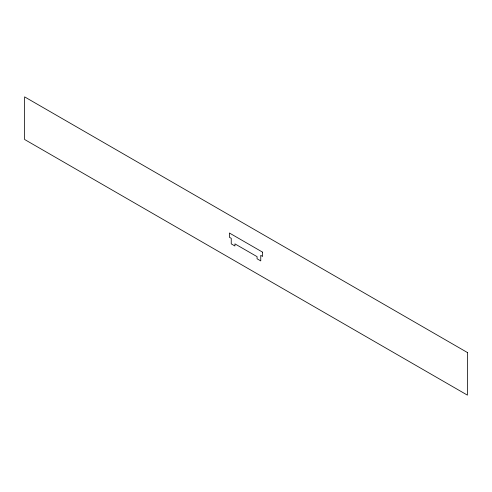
<?xml version="1.0" encoding="UTF-8"?>
<svg xmlns="http://www.w3.org/2000/svg" width="492" height="492" viewBox="0 0 492 492"><rect width="100%" height="100%" fill="white"/><g stroke="black" fill="none" stroke-linecap="round" stroke-linejoin="round"><path stroke-width="0.74" d="M467.4 352.518L24.6 96.869L24.6 139.482L467.4 395.131L467.4 352.518M262.605 252.181L229.395 233.005L229.395 237.267L231.24 238.331L231.24 243.872L234.93 246L234.93 243.872L257.07 256.652L257.07 258.78L260.76 260.914L260.76 255.373L262.605 256.437L262.605 252.181"/></g></svg>
